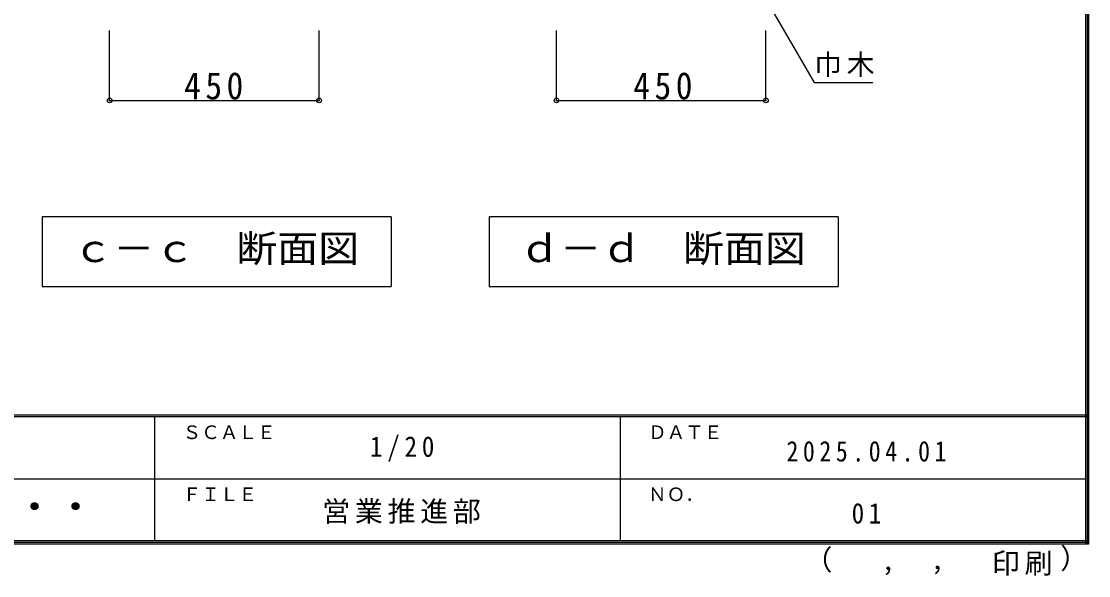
# Model space of a CAD drawing. Units: millimetres at full size, sheet at 1:20; details may follow other scales. Extents: x -3922 to 3878, y -2932 to 2722.
# Drawn here: x 1585 to 3878, y -2932 to -1741 of the extents above; entities that cross this region are included whole.
import ezdxf
from ezdxf.enums import TextEntityAlignment as Align

# ---------------------------------------------------------------- set-up
doc = ezdxf.new("R2010")
doc.units = ezdxf.units.MM
doc.header["$LTSCALE"] = 20
doc.header["$PDMODE"] = 32
doc.header["$PDSIZE"] = 10
for name, color, linetype in [('0-A_文字', 7, 'Continuous'), ('0-B_寸法', 7, 'Continuous'), ('F-1_枠', 6, 'Continuous'), ('F-A_文字', 7, 'Continuous')]:
    doc.layers.add(name, color=color, linetype=linetype)
doc.styles.add('ＭＳ ゴシック', font='')
doc.styles.get('ＭＳ ゴシック').set_extended_font_data('MS Gothic')

msp = doc.modelspace()

# ---------------------------------------------------------------- linework, layer by layer
at = {"layer": '0-A_文字'}
for p, q in [((2379.64, -2161.27), (2379.64, -2311.27)), ((3339.64, -2161.27), (3339.64, -2311.27)), ((1629.64, -2311.27), (2379.64, -2311.27)), ((2589.64, -2311.27), (3339.64, -2311.27))]:
    msp.add_line(p, q, dxfattribs=at)
for points in [[(3180.83, -1687.54), (3287.91, -1873.01), (3413.93, -1873.01)], [(2379.64, -2161.27), (1629.64, -2161.27), (1629.64, -2311.27)], [(3339.64, -2161.27), (2589.64, -2161.27), (2589.64, -2311.27)]]:
    msp.add_lwpolyline(points, dxfattribs=at)
at = {"layer": '0-B_寸法', "color": 4}
for p, q in [((1774.64, -1911.27), (1774.64, -1761.27)), ((2224.64, -1911.27), (2224.64, -1761.27)), ((2734.64, -1911.27), (2734.64, -1761.27)), ((3184.64, -1911.27), (3184.64, -1761.27)), ((1774.64, -1911.27), (2224.64, -1911.27)), ((2734.64, -1911.27), (3184.64, -1911.27))]:
    msp.add_line(p, q, dxfattribs=at)
at = {"layer": '0-B_寸法'}
for p in [(1774.64, -1911.27), (2224.64, -1911.27), (2734.64, -1911.27), (3184.64, -1911.27)]:
    msp.add_point(p, dxfattribs=at)
at = {"layer": 'F-1_枠'}
for p, q in [((3871.3, 2722.29), (3871.3, -2864.37)), ((3874.63, 2722.29), (3874.63, -2864.37)), ((3877.97, 2722.29), (3877.97, -2864.37)), ((3877.97, -2587.71), (-3922.03, -2587.71)), ((3877.97, -2591.04), (-3922.03, -2591.04)), ((1871.3, -2591.04), (1871.3, -2857.71)), ((2871.3, -2591.04), (2871.3, -2857.71)), ((-22.03, -2724.37), (3871.3, -2724.38)), ((3877.97, -2857.71), (-3922.03, -2857.71)), ((3877.97, -2861.04), (-3922.03, -2861.04)), ((3877.97, -2864.37), (-3922.03, -2864.37))]:
    msp.add_line(p, q, dxfattribs=at)

# ---------------------------------------------------------------- texts
at = {"layer": '0-A_文字', "style": 'ＭＳ ゴシック', "width": 1.1}
for s, p in [('ｃ－ｃ\u3000断面図', (1694.64, -2276.27)), ('ｄ－ｄ\u3000断面図', (2654.64, -2276.27))]:
    msp.add_text(s, height=58.65, dxfattribs=at).set_placement(p, align=Align.BOTTOM_LEFT)
at = {"layer": '0-A_文字', "insert": (3287.91, -1861.06), "char_height": 43.99, "attachment_point": 7, "style": 'ＭＳ ゴシック'}
msp.add_mtext('\\T1.17;巾木', dxfattribs=at)
at = {"layer": '0-B_寸法', "char_height": 58.65, "attachment_point": 7, "style": 'ＭＳ ゴシック'}
for insert in [(1934.64, -1910.06), (2899.64, -1910.06)]:
    msp.add_mtext('\\T1.27;\\W0.9;450', dxfattribs=dict(at, insert=insert))
at = {"layer": 'F-A_文字', "style": 'ＭＳ ゴシック'}
for s, height, p in [('ＳＣＡＬＥ', 29.33, (1931.3, -2647.71)), ('ＤＡＴＥ', 29.33, (2931.3, -2647.71)), ('ＦＩＬＥ', 29.33, (1931.3, -2781.04)), ('ＮＯ．', 29.33, (2931.3, -2781.04)), ('）', 43.99, (3816.9, -2930.46)), ('（', 43.99, (3267.32, -2933.25)), (',', 43.99, (3538.1, -2931.39)), (',', 43.99, (3432.15, -2933.25))]:
    msp.add_text(s, height=height, dxfattribs=at).set_placement(p, align=Align.BOTTOM_LEFT)
at = {"layer": 'F-A_文字', "style": 'ＭＳ ゴシック', "width": 1.1}
msp.add_text('ウッドワン・・・', height=58.65, dxfattribs=at).set_placement((1041.3, -2831.04), align=Align.BOTTOM_LEFT)
at = {"layer": 'F-A_文字', "char_height": 43.99, "attachment_point": 7, "style": 'ＭＳ ゴシック'}
for s, insert in [('\\T1.38;\\W0.9;1/20', (2333.8, -2687.71)), ('\\T1.39;\\W0.85;2025.04.01', (3228.8, -2687.71)), ('\\T1.17;営業推進部', (2231.3, -2821.04)), ('\\T1.36;\\W0.9;01', (3368.8, -2821.04)), ('\\T1.17;印刷', (3670.07, -2932.32))]:
    msp.add_mtext(s, dxfattribs=dict(at, insert=insert))

doc.saveas('drawing.dxf')
